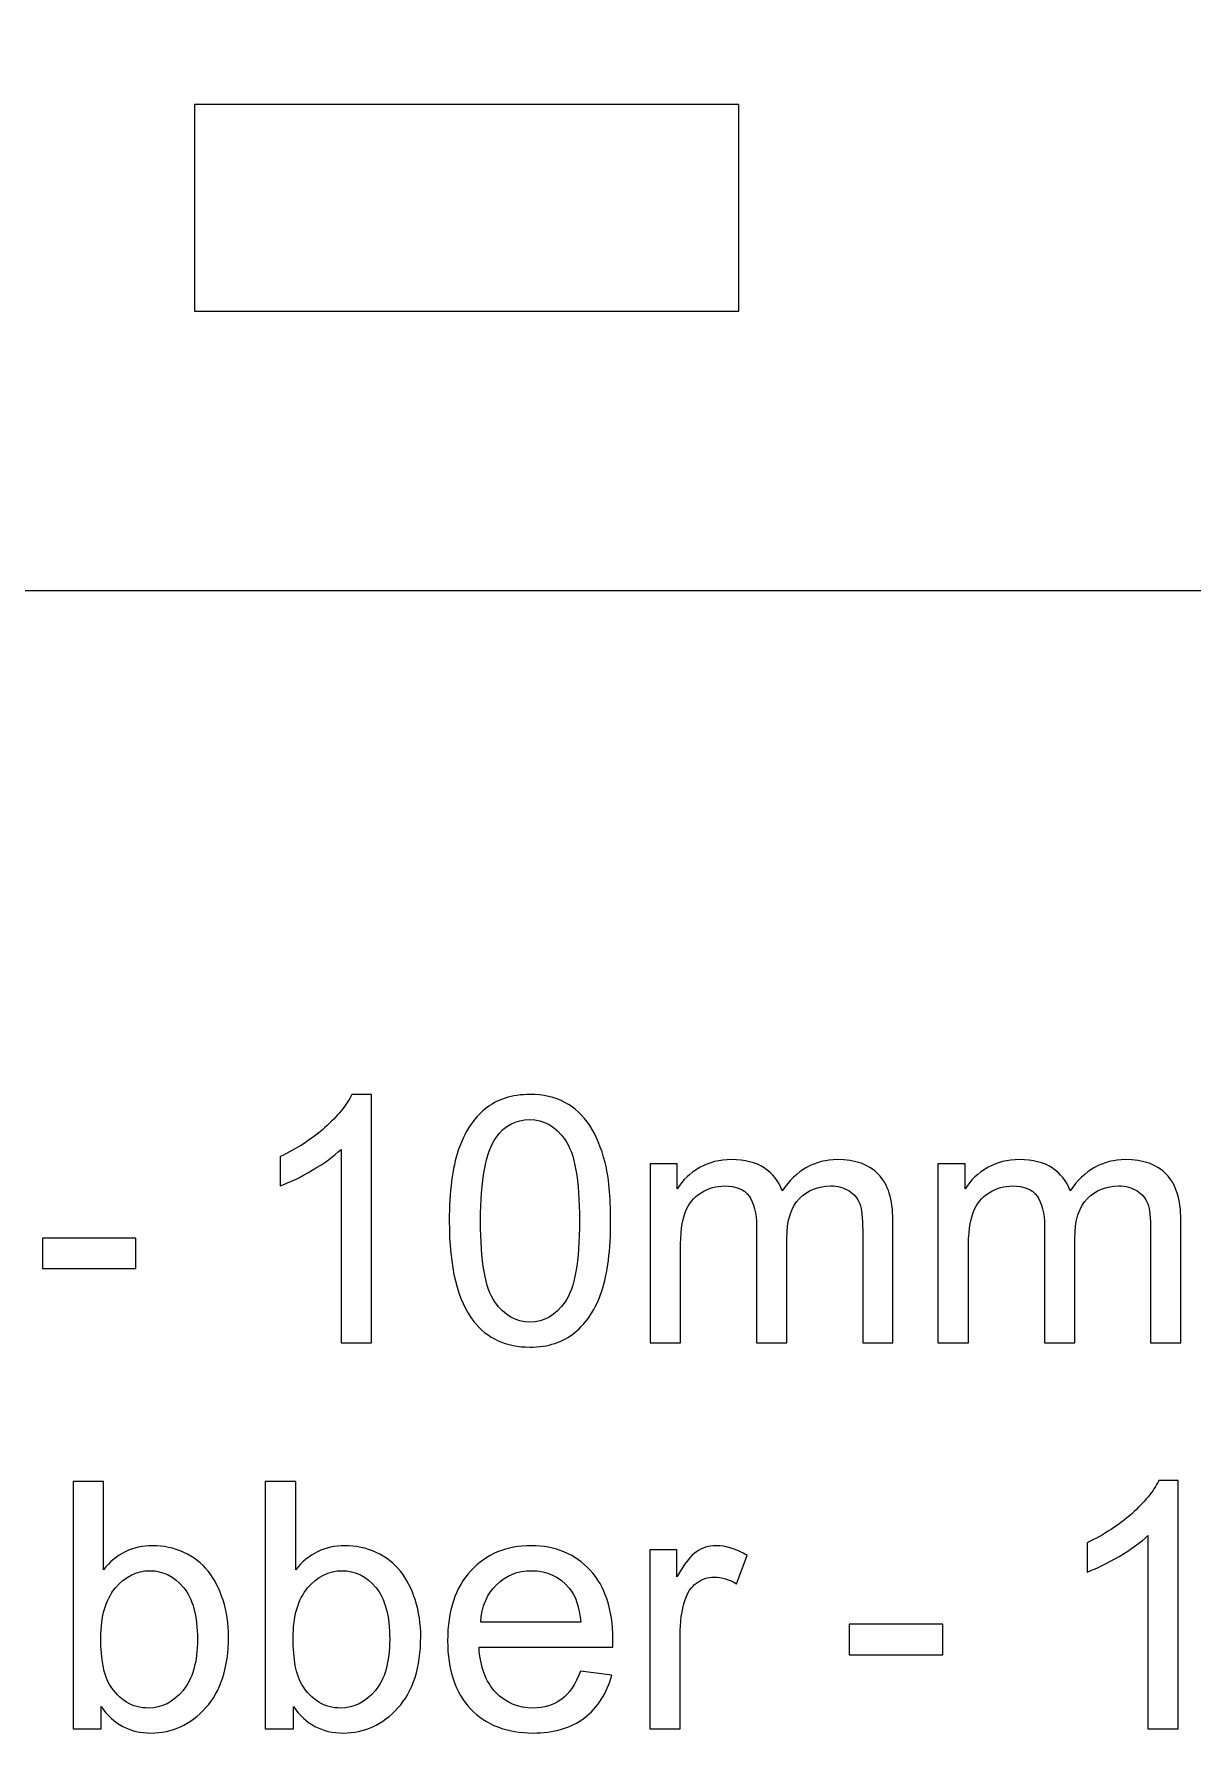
# Model space of a CAD drawing. Header units: millimetres. Extents: x -148 to 148, y -142 to 147.
# Drawn here: x -96.68 to -75.41, y -115.51 to -84.29 of the extents above; entities that cross this region are included whole.
import ezdxf

# ---------------------------------------------------------------- set-up
doc = ezdxf.new("R2010")
doc.units = ezdxf.units.MM
doc.header["$MEASUREMENT"] = 0
doc.layers.add('Ebene 1', color=7, linetype='Continuous')

msp = doc.modelspace()

# ---------------------------------------------------------------- linework, layer by layer
at = {"layer": 'Ebene 1', "color": 250, "lineweight": 20}
msp.add_lwpolyline([(-93.7372, -89.3895), (-83.7372, -89.3895), (-83.7372, -85.5895), (-93.7372, -85.5895), (-93.7372, -89.3895)], close=True, dxfattribs=at)
msp.add_open_spline([(-147.5372, 25.482), (-147.5372, 25.482), (-53.7372, 25.482), (-53.7372, 25.482), (-53.7372, 25.482), (-53.7372, 25.482), (-53.7372, 5.482), (-53.7372, 5.482), (-53.7372, 5.482), (-53.7372, 5.482), (-49.9372, 5.482), (-49.9372, 5.482), (-49.9372, 5.482), (-49.9372, 5.482), (-49.9372, -14.518), (-49.9372, -14.518), (-49.9372, -14.518), (-49.9372, -14.518), (-53.7372, -14.518), (-53.7372, -14.518), (-53.7372, -14.518), (-53.7372, -14.518), (-53.7372, -34.518), (-53.7372, -34.518), (-53.7372, -34.518), (-53.7372, -34.518), (-49.9372, -34.518), (-49.9372, -34.518), (-49.9372, -34.518), (-49.9372, -34.518), (-49.9372, -54.518), (-49.9372, -54.518), (-49.9372, -54.518), (-49.9372, -54.518), (-53.7372, -54.518), (-53.7372, -54.518), (-53.7372, -54.518), (-53.7372, -54.518), (-53.7372, -74.518), (-53.7372, -74.518), (-53.7372, -74.518), (-53.7372, -74.518), (-49.9372, -74.518), (-49.9372, -74.518), (-49.9372, -74.518), (-49.9372, -74.518), (-49.9372, -94.518), (-49.9372, -94.518), (-49.9372, -94.518), (-49.9372, -94.518), (-143.7372, -94.518), (-143.7372, -94.518), (-143.7372, -94.518), (-143.7372, -94.518), (-143.7372, -74.518), (-143.7372, -74.518), (-143.7372, -74.518), (-143.7372, -74.518), (-147.5372, -74.518), (-147.5372, -74.518), (-147.5372, -74.518), (-147.5372, -74.518), (-147.5372, -54.518), (-147.5372, -54.518), (-147.5372, -54.518), (-147.5372, -54.518), (-143.7372, -54.518), (-143.7372, -54.518), (-143.7372, -54.518), (-143.7372, -54.518), (-143.7372, -34.518), (-143.7372, -34.518), (-143.7372, -34.518), (-143.7372, -34.518), (-147.5372, -34.518), (-147.5372, -34.518), (-147.5372, -34.518), (-147.5372, -34.518), (-147.5372, -14.518), (-147.5372, -14.518), (-147.5372, -14.518), (-147.5372, -14.518), (-143.7372, -14.518), (-143.7372, -14.518), (-143.7372, -14.518), (-143.7372, -14.518), (-143.7372, 5.482), (-143.7372, 5.482), (-143.7372, 5.482), (-143.7372, 5.482), (-147.5372, 5.482), (-147.5372, 5.482), (-147.5372, 5.482), (-147.5372, 5.482), (-147.5372, 25.482), (-147.5372, 25.482)], degree=3, knots=[0, 0, 0, 0, 0.04, 0.04, 0.04, 0.04, 0.08, 0.08, 0.08, 0.08, 0.12, 0.12, 0.12, 0.12, 0.16, 0.16, 0.16, 0.16, 0.2, 0.2, 0.2, 0.2, 0.24, 0.24, 0.24, 0.24, 0.28, 0.28, 0.28, 0.28, 0.32, 0.32, 0.32, 0.32, 0.36, 0.36, 0.36, 0.36, 0.4, 0.4, 0.4, 0.4, 0.44, 0.44, 0.44, 0.44, 0.48, 0.48, 0.48, 0.48, 0.52, 0.52, 0.52, 0.52, 0.56, 0.56, 0.56, 0.56, 0.6, 0.6, 0.6, 0.6, 0.64, 0.64, 0.64, 0.64, 0.68, 0.68, 0.68, 0.68, 0.72, 0.72, 0.72, 0.72, 0.76, 0.76, 0.76, 0.76, 0.8, 0.8, 0.8, 0.8, 0.84, 0.84, 0.84, 0.84, 0.88, 0.88, 0.88, 0.88, 0.92, 0.92, 0.92, 0.92, 1, 1, 1, 1], dxfattribs=at)
at = {"layer": 'Ebene 1', "color": 250}
for points, knots in [([(-90.4846, -108.3436), (-90.4846, -108.3436), (-91.0424, -108.3436), (-91.0424, -108.3436), (-91.0424, -108.3436), (-91.0424, -108.3436), (-91.0424, -104.7876), (-91.0424, -104.7876), (-91.0424, -104.7876), (-91.1768, -104.9157), (-91.3525, -105.0437), (-91.5705, -105.1718), (-91.5705, -105.1718), (-91.7895, -105.2998), (-91.9853, -105.3961), (-92.1589, -105.4596), (-92.1589, -105.4596), (-92.1589, -105.4596), (-92.1589, -104.9209), (-92.1589, -104.9209), (-92.1589, -104.9209), (-91.8467, -104.7738), (-91.5736, -104.596), (-91.3398, -104.3875), (-91.3398, -104.3875), (-91.1069, -104.178), (-90.9408, -103.9759), (-90.8434, -103.779), (-90.8434, -103.779), (-90.8434, -103.779), (-90.4846, -103.779), (-90.4846, -103.779), (-90.4846, -103.779), (-90.4846, -103.779), (-90.4846, -108.3436), (-90.4846, -108.3436)], [0, 0, 0, 0, 0.1, 0.1, 0.1, 0.1, 0.2, 0.2, 0.2, 0.2, 0.3, 0.3, 0.3, 0.3, 0.4, 0.4, 0.4, 0.4, 0.5, 0.5, 0.5, 0.5, 0.6, 0.6, 0.6, 0.6, 0.7, 0.7, 0.7, 0.7, 0.8, 0.8, 0.8, 0.8, 1, 1, 1, 1]), ([(-89.0548, -106.102), (-89.0548, -105.5644), (-88.9997, -105.1316), (-88.8886, -104.8045), (-88.8886, -104.8045), (-88.7785, -104.4764), (-88.6134, -104.2235), (-88.3954, -104.0457), (-88.3954, -104.0457), (-88.1774, -103.8679), (-87.9033, -103.779), (-87.5731, -103.779), (-87.5731, -103.779), (-87.3286, -103.779), (-87.1148, -103.8287), (-86.9307, -103.9272), (-86.9307, -103.9272), (-86.7465, -104.0245), (-86.5952, -104.1664), (-86.4746, -104.3516), (-86.4746, -104.3516), (-86.355, -104.5368), (-86.2608, -104.7622), (-86.193, -105.0278), (-86.193, -105.0278), (-86.1242, -105.2935), (-86.0904, -105.6512), (-86.0904, -106.102), (-86.0904, -106.102), (-86.0904, -106.6354), (-86.1454, -107.0651), (-86.2544, -107.3932), (-86.2544, -107.3932), (-86.3645, -107.7213), (-86.5285, -107.9742), (-86.7465, -108.1531), (-86.7465, -108.1531), (-86.9646, -108.332), (-87.2397, -108.4209), (-87.5731, -108.4209), (-87.5731, -108.4209), (-88.0113, -108.4209), (-88.3552, -108.2642), (-88.605, -107.9499), (-88.605, -107.9499), (-88.9045, -107.5721), (-89.0548, -106.9551), (-89.0548, -106.102)], [0, 0, 0, 0, 0.0769231, 0.0769231, 0.0769231, 0.0769231, 0.1538462, 0.1538462, 0.1538462, 0.1538462, 0.2307692, 0.2307692, 0.2307692, 0.2307692, 0.3076923, 0.3076923, 0.3076923, 0.3076923, 0.3846154, 0.3846154, 0.3846154, 0.3846154, 0.4615385, 0.4615385, 0.4615385, 0.4615385, 0.5384615, 0.5384615, 0.5384615, 0.5384615, 0.6153846, 0.6153846, 0.6153846, 0.6153846, 0.6923077, 0.6923077, 0.6923077, 0.6923077, 0.7692308, 0.7692308, 0.7692308, 0.7692308, 0.8461538, 0.8461538, 0.8461538, 0.8461538, 1, 1, 1, 1]), ([(-88.4812, -106.102), (-88.4812, -106.8482), (-88.3933, -107.3445), (-88.2187, -107.5922), (-88.2187, -107.5922), (-88.0441, -107.8388), (-87.8292, -107.9626), (-87.5731, -107.9626), (-87.5731, -107.9626), (-87.3159, -107.9626), (-87.1011, -107.8377), (-86.9265, -107.5901), (-86.9265, -107.5901), (-86.7518, -107.3424), (-86.664, -106.8461), (-86.664, -106.102), (-86.664, -106.102), (-86.664, -105.3538), (-86.7518, -104.8564), (-86.9265, -104.6109), (-86.9265, -104.6109), (-87.1011, -104.3643), (-87.318, -104.2415), (-87.5784, -104.2415), (-87.5784, -104.2415), (-87.8356, -104.2415), (-88.0398, -104.3505), (-88.1933, -104.5675), (-88.1933, -104.5675), (-88.3848, -104.8437), (-88.4812, -105.3559), (-88.4812, -106.102)], [0, 0, 0, 0, 0.1111111, 0.1111111, 0.1111111, 0.1111111, 0.2222222, 0.2222222, 0.2222222, 0.2222222, 0.3333333, 0.3333333, 0.3333333, 0.3333333, 0.4444444, 0.4444444, 0.4444444, 0.4444444, 0.5555556, 0.5555556, 0.5555556, 0.5555556, 0.6666667, 0.6666667, 0.6666667, 0.6666667, 0.7777778, 0.7777778, 0.7777778, 0.7777778, 1, 1, 1, 1]), ([(-85.3675, -108.3436), (-85.3675, -108.3436), (-85.3675, -105.0511), (-85.3675, -105.0511), (-85.3675, -105.0511), (-85.3675, -105.0511), (-84.869, -105.0511), (-84.869, -105.0511), (-84.869, -105.0511), (-84.869, -105.0511), (-84.869, -105.5126), (-84.869, -105.5126), (-84.869, -105.5126), (-84.7653, -105.3517), (-84.6277, -105.2215), (-84.4563, -105.1241), (-84.4563, -105.1241), (-84.2848, -105.0257), (-84.089, -104.976), (-83.87, -104.976), (-83.87, -104.976), (-83.6265, -104.976), (-83.4265, -105.0268), (-83.2709, -105.1284), (-83.2709, -105.1284), (-83.1143, -105.23), (-83.0042, -105.3707), (-82.9407, -105.5528), (-82.9407, -105.5528), (-82.6793, -105.1686), (-82.3407, -104.976), (-81.9237, -104.976), (-81.9237, -104.976), (-81.5967, -104.976), (-81.3458, -105.067), (-81.1701, -105.248), (-81.1701, -105.248), (-80.9945, -105.4289), (-80.9066, -105.7073), (-80.9066, -106.083), (-80.9066, -106.083), (-80.9066, -106.083), (-80.9066, -108.3436), (-80.9066, -108.3436), (-80.9066, -108.3436), (-80.9066, -108.3436), (-81.4612, -108.3436), (-81.4612, -108.3436), (-81.4612, -108.3436), (-81.4612, -108.3436), (-81.4612, -106.2693), (-81.4612, -106.2693), (-81.4612, -106.2693), (-81.4612, -106.046), (-81.4792, -105.8851), (-81.5152, -105.7867), (-81.5152, -105.7867), (-81.5522, -105.6893), (-81.6178, -105.6099), (-81.712, -105.5496), (-81.712, -105.5496), (-81.8073, -105.4903), (-81.9194, -105.4596), (-82.0475, -105.4596), (-82.0475, -105.4596), (-82.2793, -105.4596), (-82.4708, -105.5369), (-82.6243, -105.6914), (-82.6243, -105.6914), (-82.7767, -105.8449), (-82.854, -106.0915), (-82.854, -106.4301), (-82.854, -106.4301), (-82.854, -106.4301), (-82.854, -108.3436), (-82.854, -108.3436), (-82.854, -108.3436), (-82.854, -108.3436), (-83.4117, -108.3436), (-83.4117, -108.3436), (-83.4117, -108.3436), (-83.4117, -108.3436), (-83.4117, -106.2047), (-83.4117, -106.2047), (-83.4117, -106.2047), (-83.4117, -105.956), (-83.4572, -105.7697), (-83.5482, -105.6459), (-83.5482, -105.6459), (-83.6392, -105.5221), (-83.7874, -105.4596), (-83.9948, -105.4596), (-83.9948, -105.4596), (-84.1515, -105.4596), (-84.2965, -105.5009), (-84.4298, -105.5845), (-84.4298, -105.5845), (-84.5632, -105.6671), (-84.6605, -105.7877), (-84.7198, -105.9465), (-84.7198, -105.9465), (-84.7801, -106.1063), (-84.8098, -106.3359), (-84.8098, -106.6354), (-84.8098, -106.6354), (-84.8098, -106.6354), (-84.8098, -108.3436), (-84.8098, -108.3436), (-84.8098, -108.3436), (-84.8098, -108.3436), (-85.3675, -108.3436), (-85.3675, -108.3436)], [0, 0, 0, 0, 0.0344828, 0.0344828, 0.0344828, 0.0344828, 0.0689655, 0.0689655, 0.0689655, 0.0689655, 0.1034483, 0.1034483, 0.1034483, 0.1034483, 0.137931, 0.137931, 0.137931, 0.137931, 0.1724138, 0.1724138, 0.1724138, 0.1724138, 0.2068966, 0.2068966, 0.2068966, 0.2068966, 0.2413793, 0.2413793, 0.2413793, 0.2413793, 0.2758621, 0.2758621, 0.2758621, 0.2758621, 0.3103448, 0.3103448, 0.3103448, 0.3103448, 0.3448276, 0.3448276, 0.3448276, 0.3448276, 0.3793103, 0.3793103, 0.3793103, 0.3793103, 0.4137931, 0.4137931, 0.4137931, 0.4137931, 0.4482759, 0.4482759, 0.4482759, 0.4482759, 0.4827586, 0.4827586, 0.4827586, 0.4827586, 0.5172414, 0.5172414, 0.5172414, 0.5172414, 0.5517241, 0.5517241, 0.5517241, 0.5517241, 0.5862069, 0.5862069, 0.5862069, 0.5862069, 0.6206897, 0.6206897, 0.6206897, 0.6206897, 0.6551724, 0.6551724, 0.6551724, 0.6551724, 0.6896552, 0.6896552, 0.6896552, 0.6896552, 0.7241379, 0.7241379, 0.7241379, 0.7241379, 0.7586207, 0.7586207, 0.7586207, 0.7586207, 0.7931034, 0.7931034, 0.7931034, 0.7931034, 0.8275862, 0.8275862, 0.8275862, 0.8275862, 0.862069, 0.862069, 0.862069, 0.862069, 0.8965517, 0.8965517, 0.8965517, 0.8965517, 0.9310345, 0.9310345, 0.9310345, 0.9310345, 1, 1, 1, 1]), ([(-80.0779, -108.3436), (-80.0779, -108.3436), (-80.0779, -105.0511), (-80.0779, -105.0511), (-80.0779, -105.0511), (-80.0779, -105.0511), (-79.5794, -105.0511), (-79.5794, -105.0511), (-79.5794, -105.0511), (-79.5794, -105.0511), (-79.5794, -105.5126), (-79.5794, -105.5126), (-79.5794, -105.5126), (-79.4757, -105.3517), (-79.3381, -105.2215), (-79.1667, -105.1241), (-79.1667, -105.1241), (-78.9952, -105.0257), (-78.7994, -104.976), (-78.5804, -104.976), (-78.5804, -104.976), (-78.3369, -104.976), (-78.1369, -105.0268), (-77.9813, -105.1284), (-77.9813, -105.1284), (-77.8247, -105.23), (-77.7146, -105.3707), (-77.6511, -105.5528), (-77.6511, -105.5528), (-77.3897, -105.1686), (-77.0511, -104.976), (-76.6341, -104.976), (-76.6341, -104.976), (-76.3071, -104.976), (-76.0562, -105.067), (-75.8805, -105.248), (-75.8805, -105.248), (-75.7049, -105.4289), (-75.617, -105.7073), (-75.617, -106.083), (-75.617, -106.083), (-75.617, -106.083), (-75.617, -108.3436), (-75.617, -108.3436), (-75.617, -108.3436), (-75.617, -108.3436), (-76.1716, -108.3436), (-76.1716, -108.3436), (-76.1716, -108.3436), (-76.1716, -108.3436), (-76.1716, -106.2693), (-76.1716, -106.2693), (-76.1716, -106.2693), (-76.1716, -106.046), (-76.1896, -105.8851), (-76.2256, -105.7867), (-76.2256, -105.7867), (-76.2626, -105.6893), (-76.3282, -105.6099), (-76.4224, -105.5496), (-76.4224, -105.5496), (-76.5177, -105.4903), (-76.6298, -105.4596), (-76.7579, -105.4596), (-76.7579, -105.4596), (-76.9897, -105.4596), (-77.1812, -105.5369), (-77.3347, -105.6914), (-77.3347, -105.6914), (-77.4871, -105.8449), (-77.5644, -106.0915), (-77.5644, -106.4301), (-77.5644, -106.4301), (-77.5644, -106.4301), (-77.5644, -108.3436), (-77.5644, -108.3436), (-77.5644, -108.3436), (-77.5644, -108.3436), (-78.1221, -108.3436), (-78.1221, -108.3436), (-78.1221, -108.3436), (-78.1221, -108.3436), (-78.1221, -106.2047), (-78.1221, -106.2047), (-78.1221, -106.2047), (-78.1221, -105.956), (-78.1676, -105.7697), (-78.2586, -105.6459), (-78.2586, -105.6459), (-78.3496, -105.5221), (-78.4978, -105.4596), (-78.7052, -105.4596), (-78.7052, -105.4596), (-78.8619, -105.4596), (-79.0069, -105.5009), (-79.1402, -105.5845), (-79.1402, -105.5845), (-79.2736, -105.6671), (-79.3709, -105.7877), (-79.4302, -105.9465), (-79.4302, -105.9465), (-79.4905, -106.1063), (-79.5202, -106.3359), (-79.5202, -106.6354), (-79.5202, -106.6354), (-79.5202, -106.6354), (-79.5202, -108.3436), (-79.5202, -108.3436), (-79.5202, -108.3436), (-79.5202, -108.3436), (-80.0779, -108.3436), (-80.0779, -108.3436)], [0, 0, 0, 0, 0.0344828, 0.0344828, 0.0344828, 0.0344828, 0.0689655, 0.0689655, 0.0689655, 0.0689655, 0.1034483, 0.1034483, 0.1034483, 0.1034483, 0.137931, 0.137931, 0.137931, 0.137931, 0.1724138, 0.1724138, 0.1724138, 0.1724138, 0.2068966, 0.2068966, 0.2068966, 0.2068966, 0.2413793, 0.2413793, 0.2413793, 0.2413793, 0.2758621, 0.2758621, 0.2758621, 0.2758621, 0.3103448, 0.3103448, 0.3103448, 0.3103448, 0.3448276, 0.3448276, 0.3448276, 0.3448276, 0.3793103, 0.3793103, 0.3793103, 0.3793103, 0.4137931, 0.4137931, 0.4137931, 0.4137931, 0.4482759, 0.4482759, 0.4482759, 0.4482759, 0.4827586, 0.4827586, 0.4827586, 0.4827586, 0.5172414, 0.5172414, 0.5172414, 0.5172414, 0.5517241, 0.5517241, 0.5517241, 0.5517241, 0.5862069, 0.5862069, 0.5862069, 0.5862069, 0.6206897, 0.6206897, 0.6206897, 0.6206897, 0.6551724, 0.6551724, 0.6551724, 0.6551724, 0.6896552, 0.6896552, 0.6896552, 0.6896552, 0.7241379, 0.7241379, 0.7241379, 0.7241379, 0.7586207, 0.7586207, 0.7586207, 0.7586207, 0.7931034, 0.7931034, 0.7931034, 0.7931034, 0.8275862, 0.8275862, 0.8275862, 0.8275862, 0.862069, 0.862069, 0.862069, 0.862069, 0.8965517, 0.8965517, 0.8965517, 0.8965517, 0.9310345, 0.9310345, 0.9310345, 0.9310345, 1, 1, 1, 1]), ([(-96.5277, -106.9794), (-96.5277, -106.9794), (-96.5277, -106.4185), (-96.5277, -106.4185), (-96.5277, -106.4185), (-96.5277, -106.4185), (-94.8122, -106.4185), (-94.8122, -106.4185), (-94.8122, -106.4185), (-94.8122, -106.4185), (-94.8122, -106.9794), (-94.8122, -106.9794), (-94.8122, -106.9794), (-94.8122, -106.9794), (-96.5277, -106.9794), (-96.5277, -106.9794)], [0, 0, 0, 0, 0.2, 0.2, 0.2, 0.2, 0.4, 0.4, 0.4, 0.4, 0.6, 0.6, 0.6, 0.6, 1, 1, 1, 1])]:
    msp.add_open_spline(points, degree=3, knots=knots, dxfattribs=at)
at = {"layer": 'Ebene 1', "color": 242}
for points, knots in [([(-95.4482, -115.4376), (-95.4482, -115.4376), (-95.9658, -115.4376), (-95.9658, -115.4376), (-95.9658, -115.4376), (-95.9658, -115.4376), (-95.9658, -110.8921), (-95.9658, -110.8921), (-95.9658, -110.8921), (-95.9658, -110.8921), (-95.408, -110.8921), (-95.408, -110.8921), (-95.408, -110.8921), (-95.408, -110.8921), (-95.408, -112.5134), (-95.408, -112.5134), (-95.408, -112.5134), (-95.172, -112.2181), (-94.8715, -112.07), (-94.5063, -112.07), (-94.5063, -112.07), (-94.3031, -112.07), (-94.1116, -112.1113), (-93.9306, -112.1927), (-93.9306, -112.1927), (-93.7496, -112.2742), (-93.6015, -112.3896), (-93.484, -112.5367), (-93.484, -112.5367), (-93.3676, -112.6849), (-93.2755, -112.8627), (-93.2099, -113.0722), (-93.2099, -113.0722), (-93.1432, -113.2807), (-93.1104, -113.504), (-93.1104, -113.7411), (-93.1104, -113.7411), (-93.1104, -114.3062), (-93.2501, -114.7423), (-93.5295, -115.0502), (-93.5295, -115.0502), (-93.8078, -115.3582), (-94.1433, -115.5117), (-94.5338, -115.5117), (-94.5338, -115.5117), (-94.9223, -115.5117), (-95.2271, -115.3498), (-95.4482, -115.0248), (-95.4482, -115.0248), (-95.4482, -115.0248), (-95.4482, -115.4376), (-95.4482, -115.4376)], [0, 0, 0, 0, 0.0714286, 0.0714286, 0.0714286, 0.0714286, 0.1428571, 0.1428571, 0.1428571, 0.1428571, 0.2142857, 0.2142857, 0.2142857, 0.2142857, 0.2857143, 0.2857143, 0.2857143, 0.2857143, 0.3571429, 0.3571429, 0.3571429, 0.3571429, 0.4285714, 0.4285714, 0.4285714, 0.4285714, 0.5, 0.5, 0.5, 0.5, 0.5714286, 0.5714286, 0.5714286, 0.5714286, 0.6428571, 0.6428571, 0.6428571, 0.6428571, 0.7142857, 0.7142857, 0.7142857, 0.7142857, 0.7857143, 0.7857143, 0.7857143, 0.7857143, 0.8571429, 0.8571429, 0.8571429, 0.8571429, 1, 1, 1, 1]), ([(-91.9165, -115.4376), (-91.9165, -115.4376), (-92.4341, -115.4376), (-92.4341, -115.4376), (-92.4341, -115.4376), (-92.4341, -115.4376), (-92.4341, -110.8921), (-92.4341, -110.8921), (-92.4341, -110.8921), (-92.4341, -110.8921), (-91.8763, -110.8921), (-91.8763, -110.8921), (-91.8763, -110.8921), (-91.8763, -110.8921), (-91.8763, -112.5134), (-91.8763, -112.5134), (-91.8763, -112.5134), (-91.6403, -112.2181), (-91.3398, -112.07), (-90.9746, -112.07), (-90.9746, -112.07), (-90.7714, -112.07), (-90.5799, -112.1113), (-90.3989, -112.1927), (-90.3989, -112.1927), (-90.2179, -112.2742), (-90.0698, -112.3896), (-89.9523, -112.5367), (-89.9523, -112.5367), (-89.8359, -112.6849), (-89.7438, -112.8627), (-89.6782, -113.0722), (-89.6782, -113.0722), (-89.6115, -113.2807), (-89.5787, -113.504), (-89.5787, -113.7411), (-89.5787, -113.7411), (-89.5787, -114.3062), (-89.7184, -114.7423), (-89.9978, -115.0502), (-89.9978, -115.0502), (-90.2761, -115.3582), (-90.6116, -115.5117), (-91.0021, -115.5117), (-91.0021, -115.5117), (-91.3906, -115.5117), (-91.6954, -115.3498), (-91.9165, -115.0248), (-91.9165, -115.0248), (-91.9165, -115.0248), (-91.9165, -115.4376), (-91.9165, -115.4376)], [0, 0, 0, 0, 0.0714286, 0.0714286, 0.0714286, 0.0714286, 0.1428571, 0.1428571, 0.1428571, 0.1428571, 0.2142857, 0.2142857, 0.2142857, 0.2142857, 0.2857143, 0.2857143, 0.2857143, 0.2857143, 0.3571429, 0.3571429, 0.3571429, 0.3571429, 0.4285714, 0.4285714, 0.4285714, 0.4285714, 0.5, 0.5, 0.5, 0.5, 0.5714286, 0.5714286, 0.5714286, 0.5714286, 0.6428571, 0.6428571, 0.6428571, 0.6428571, 0.7142857, 0.7142857, 0.7142857, 0.7142857, 0.7857143, 0.7857143, 0.7857143, 0.7857143, 0.8571429, 0.8571429, 0.8571429, 0.8571429, 1, 1, 1, 1]), ([(-75.6636, -115.4376), (-75.6636, -115.4376), (-76.2214, -115.4376), (-76.2214, -115.4376), (-76.2214, -115.4376), (-76.2214, -115.4376), (-76.2214, -111.8816), (-76.2214, -111.8816), (-76.2214, -111.8816), (-76.3558, -112.0097), (-76.5315, -112.1377), (-76.7495, -112.2658), (-76.7495, -112.2658), (-76.9685, -112.3938), (-77.1643, -112.4901), (-77.3379, -112.5536), (-77.3379, -112.5536), (-77.3379, -112.5536), (-77.3379, -112.0149), (-77.3379, -112.0149), (-77.3379, -112.0149), (-77.0257, -111.8678), (-76.7526, -111.69), (-76.5188, -111.4815), (-76.5188, -111.4815), (-76.2859, -111.272), (-76.1198, -111.0699), (-76.0224, -110.873), (-76.0224, -110.873), (-76.0224, -110.873), (-75.6636, -110.873), (-75.6636, -110.873), (-75.6636, -110.873), (-75.6636, -110.873), (-75.6636, -115.4376), (-75.6636, -115.4376)], [0, 0, 0, 0, 0.1, 0.1, 0.1, 0.1, 0.2, 0.2, 0.2, 0.2, 0.3, 0.3, 0.3, 0.3, 0.4, 0.4, 0.4, 0.4, 0.5, 0.5, 0.5, 0.5, 0.6, 0.6, 0.6, 0.6, 0.7, 0.7, 0.7, 0.7, 0.8, 0.8, 0.8, 0.8, 1, 1, 1, 1]), ([(-86.646, -114.3771), (-86.646, -114.3771), (-86.0692, -114.4481), (-86.0692, -114.4481), (-86.0692, -114.4481), (-86.1602, -114.7857), (-86.3285, -115.0471), (-86.574, -115.2333), (-86.574, -115.2333), (-86.8206, -115.4185), (-87.135, -115.5117), (-87.517, -115.5117), (-87.517, -115.5117), (-87.9986, -115.5117), (-88.3806, -115.3635), (-88.6621, -115.0672), (-88.6621, -115.0672), (-88.9447, -114.7708), (-89.0855, -114.3549), (-89.0855, -113.8194), (-89.0855, -113.8194), (-89.0855, -113.2648), (-88.9426, -112.8352), (-88.6579, -112.5293), (-88.6579, -112.5293), (-88.3721, -112.2234), (-88.0028, -112.07), (-87.5477, -112.07), (-87.5477, -112.07), (-87.1074, -112.07), (-86.7476, -112.2203), (-86.4693, -112.5198), (-86.4693, -112.5198), (-86.1899, -112.8193), (-86.0502, -113.2416), (-86.0502, -113.7845), (-86.0502, -113.7845), (-86.0502, -113.8183), (-86.0512, -113.8681), (-86.0533, -113.9337), (-86.0533, -113.9337), (-86.0533, -113.9337), (-88.5087, -113.9337), (-88.5087, -113.9337), (-88.5087, -113.9337), (-88.4886, -114.2957), (-88.3859, -114.5729), (-88.2018, -114.7645), (-88.2018, -114.7645), (-88.0176, -114.9571), (-87.789, -115.0534), (-87.5138, -115.0534), (-87.5138, -115.0534), (-87.3096, -115.0534), (-87.135, -114.9994), (-86.99, -114.8915), (-86.99, -114.8915), (-86.845, -114.7846), (-86.7307, -114.6132), (-86.646, -114.3771)], [0, 0, 0, 0, 0.0625, 0.0625, 0.0625, 0.0625, 0.125, 0.125, 0.125, 0.125, 0.1875, 0.1875, 0.1875, 0.1875, 0.25, 0.25, 0.25, 0.25, 0.3125, 0.3125, 0.3125, 0.3125, 0.375, 0.375, 0.375, 0.375, 0.4375, 0.4375, 0.4375, 0.4375, 0.5, 0.5, 0.5, 0.5, 0.5625, 0.5625, 0.5625, 0.5625, 0.625, 0.625, 0.625, 0.625, 0.6875, 0.6875, 0.6875, 0.6875, 0.75, 0.75, 0.75, 0.75, 0.8125, 0.8125, 0.8125, 0.8125, 0.875, 0.875, 0.875, 0.875, 1, 1, 1, 1]), ([(-85.3738, -115.4376), (-85.3738, -115.4376), (-85.3738, -112.1451), (-85.3738, -112.1451), (-85.3738, -112.1451), (-85.3738, -112.1451), (-84.8722, -112.1451), (-84.8722, -112.1451), (-84.8722, -112.1451), (-84.8722, -112.1451), (-84.8722, -112.6436), (-84.8722, -112.6436), (-84.8722, -112.6436), (-84.7441, -112.4108), (-84.6256, -112.2562), (-84.5166, -112.1822), (-84.5166, -112.1822), (-84.4086, -112.1081), (-84.2891, -112.07), (-84.1589, -112.07), (-84.1589, -112.07), (-83.9705, -112.07), (-83.78, -112.1303), (-83.5853, -112.2499), (-83.5853, -112.2499), (-83.5853, -112.2499), (-83.7779, -112.7685), (-83.7779, -112.7685), (-83.7779, -112.7685), (-83.9133, -112.687), (-84.0499, -112.6468), (-84.1864, -112.6468), (-84.1864, -112.6468), (-84.3092, -112.6468), (-84.4182, -112.6838), (-84.5155, -112.7568), (-84.5155, -112.7568), (-84.6129, -112.8309), (-84.6817, -112.9325), (-84.723, -113.0627), (-84.723, -113.0627), (-84.7854, -113.2606), (-84.8161, -113.4776), (-84.8161, -113.7136), (-84.8161, -113.7136), (-84.8161, -113.7136), (-84.8161, -115.4376), (-84.8161, -115.4376), (-84.8161, -115.4376), (-84.8161, -115.4376), (-85.3738, -115.4376), (-85.3738, -115.4376)], [0, 0, 0, 0, 0.0714286, 0.0714286, 0.0714286, 0.0714286, 0.1428571, 0.1428571, 0.1428571, 0.1428571, 0.2142857, 0.2142857, 0.2142857, 0.2142857, 0.2857143, 0.2857143, 0.2857143, 0.2857143, 0.3571429, 0.3571429, 0.3571429, 0.3571429, 0.4285714, 0.4285714, 0.4285714, 0.4285714, 0.5, 0.5, 0.5, 0.5, 0.5714286, 0.5714286, 0.5714286, 0.5714286, 0.6428571, 0.6428571, 0.6428571, 0.6428571, 0.7142857, 0.7142857, 0.7142857, 0.7142857, 0.7857143, 0.7857143, 0.7857143, 0.7857143, 0.8571429, 0.8571429, 0.8571429, 0.8571429, 1, 1, 1, 1]), ([(-95.4546, -113.7665), (-95.4546, -114.1612), (-95.4006, -114.4459), (-95.2937, -114.6216), (-95.2937, -114.6216), (-95.118, -114.9095), (-94.8799, -115.0534), (-94.5804, -115.0534), (-94.5804, -115.0534), (-94.3359, -115.0534), (-94.1253, -114.9476), (-93.9475, -114.7349), (-93.9475, -114.7349), (-93.7697, -114.5232), (-93.6808, -114.2078), (-93.6808, -113.7877), (-93.6808, -113.7877), (-93.6808, -113.358), (-93.7666, -113.0405), (-93.9369, -112.8362), (-93.9369, -112.8362), (-94.1073, -112.632), (-94.3137, -112.5293), (-94.555, -112.5293), (-94.555, -112.5293), (-94.7995, -112.5293), (-95.0101, -112.6351), (-95.1879, -112.8468), (-95.1879, -112.8468), (-95.3657, -113.0585), (-95.4546, -113.3654), (-95.4546, -113.7665)], [0, 0, 0, 0, 0.1111111, 0.1111111, 0.1111111, 0.1111111, 0.2222222, 0.2222222, 0.2222222, 0.2222222, 0.3333333, 0.3333333, 0.3333333, 0.3333333, 0.4444444, 0.4444444, 0.4444444, 0.4444444, 0.5555556, 0.5555556, 0.5555556, 0.5555556, 0.6666667, 0.6666667, 0.6666667, 0.6666667, 0.7777778, 0.7777778, 0.7777778, 0.7777778, 1, 1, 1, 1]), ([(-91.9229, -113.7665), (-91.9229, -114.1612), (-91.8689, -114.4459), (-91.762, -114.6216), (-91.762, -114.6216), (-91.5863, -114.9095), (-91.3482, -115.0534), (-91.0487, -115.0534), (-91.0487, -115.0534), (-90.8042, -115.0534), (-90.5936, -114.9476), (-90.4158, -114.7349), (-90.4158, -114.7349), (-90.238, -114.5232), (-90.1491, -114.2078), (-90.1491, -113.7877), (-90.1491, -113.7877), (-90.1491, -113.358), (-90.2349, -113.0405), (-90.4052, -112.8362), (-90.4052, -112.8362), (-90.5756, -112.632), (-90.782, -112.5293), (-91.0233, -112.5293), (-91.0233, -112.5293), (-91.2678, -112.5293), (-91.4784, -112.6351), (-91.6562, -112.8468), (-91.6562, -112.8468), (-91.834, -113.0585), (-91.9229, -113.3654), (-91.9229, -113.7665)], [0, 0, 0, 0, 0.1111111, 0.1111111, 0.1111111, 0.1111111, 0.2222222, 0.2222222, 0.2222222, 0.2222222, 0.3333333, 0.3333333, 0.3333333, 0.3333333, 0.4444444, 0.4444444, 0.4444444, 0.4444444, 0.5555556, 0.5555556, 0.5555556, 0.5555556, 0.6666667, 0.6666667, 0.6666667, 0.6666667, 0.7777778, 0.7777778, 0.7777778, 0.7777778, 1, 1, 1, 1]), ([(-88.478, -113.4744), (-88.478, -113.4744), (-86.6397, -113.4744), (-86.6397, -113.4744), (-86.6397, -113.4744), (-86.664, -113.1982), (-86.7349, -112.9897), (-86.8503, -112.8521), (-86.8503, -112.8521), (-87.0281, -112.6372), (-87.2588, -112.5293), (-87.5414, -112.5293), (-87.5414, -112.5293), (-87.7975, -112.5293), (-88.0134, -112.615), (-88.188, -112.7865), (-88.188, -112.7865), (-88.3626, -112.9579), (-88.4589, -113.1876), (-88.478, -113.4744)], [0, 0, 0, 0, 0.1666667, 0.1666667, 0.1666667, 0.1666667, 0.3333333, 0.3333333, 0.3333333, 0.3333333, 0.5, 0.5, 0.5, 0.5, 0.6666667, 0.6666667, 0.6666667, 0.6666667, 1, 1, 1, 1]), ([(-81.7067, -114.0734), (-81.7067, -114.0734), (-81.7067, -113.5125), (-81.7067, -113.5125), (-81.7067, -113.5125), (-81.7067, -113.5125), (-79.9912, -113.5125), (-79.9912, -113.5125), (-79.9912, -113.5125), (-79.9912, -113.5125), (-79.9912, -114.0734), (-79.9912, -114.0734), (-79.9912, -114.0734), (-79.9912, -114.0734), (-81.7067, -114.0734), (-81.7067, -114.0734)], [0, 0, 0, 0, 0.2, 0.2, 0.2, 0.2, 0.4, 0.4, 0.4, 0.4, 0.6, 0.6, 0.6, 0.6, 1, 1, 1, 1])]:
    msp.add_open_spline(points, degree=3, knots=knots, dxfattribs=at)

doc.saveas('drawing.dxf')
